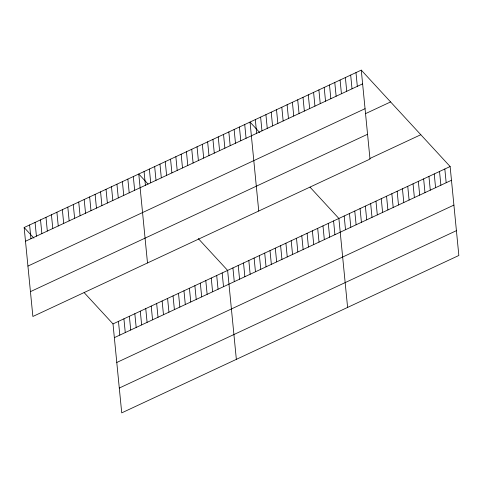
<?xml version="1.0" encoding="UTF-8"?>
<svg xmlns="http://www.w3.org/2000/svg" width="483" height="483" viewBox="0 0 483 483"><rect width="100%" height="100%" fill="white"/><g stroke="black" fill="none" stroke-linecap="round" stroke-linejoin="round"><path stroke-width="0.72" d="M361.272 70.126L369.996 159.082L32.874 316.474L24.15 227.517L361.272 70.126L450.126 166.526L458.85 255.483L121.728 412.874L113.004 323.918L84.151 292.607M25.496 241.252L362.618 83.867M27.929 266.079L365.057 108.687M365.432 113.686L390.596 101.937M30.441 291.647L367.563 134.262M369.815 158.521L420.808 134.715M113.004 323.918L450.126 166.526M114.35 337.653L451.472 180.268M116.783 362.479L453.911 205.088M119.295 388.048L456.417 230.663M259.8 132.668L250.025 122.066L258.743 211.023M310.02 187.162L338.879 218.467L347.597 307.423M148.082 184.101L138.772 174.007L147.496 262.957M198.302 238.596L227.626 270.408L236.35 359.358M24.15 227.517L33.925 238.119M444.831 169.002L446.177 182.737M439.53 171.477L440.882 185.212M434.235 173.946L435.581 187.688M428.94 176.422L430.287 190.157M423.639 178.897L424.986 192.632M418.344 181.367L419.691 195.108M413.043 183.842L414.39 197.577M407.749 186.317L409.095 200.053M402.448 188.787L403.794 202.528M397.153 191.262L398.499 204.997M391.852 193.737L393.198 207.473M386.557 196.207L387.903 209.948M381.256 198.682L382.602 212.417M375.961 201.151L377.308 214.893M370.66 203.627L372.013 217.368M355.977 72.601L357.323 86.336M365.365 206.102L366.712 219.837M350.676 75.076L352.022 88.812M360.07 208.571L361.417 222.313M345.381 77.546L346.728 91.287M354.77 211.047L356.116 224.782M340.08 80.021L341.433 93.756M349.475 213.522L350.821 227.258M334.785 82.496L336.132 96.232M344.174 215.992L345.52 229.733M329.491 84.966L330.837 98.707M324.19 87.441L325.536 101.176M333.578 220.942L334.924 234.678M318.895 89.91L320.241 103.652M328.283 223.412L329.629 237.153M313.594 92.386L314.94 106.127M322.982 225.887L324.328 239.622M308.299 94.861L309.645 108.597M317.687 228.362L319.034 242.098M302.998 97.331L304.344 111.072M312.386 230.832L313.739 244.573M297.703 99.806L299.049 113.541M307.091 233.307L308.438 247.042M292.402 102.281L293.749 116.017M301.79 235.782L303.143 249.518M287.107 104.751L288.454 118.492M296.496 238.252L297.842 251.993M281.806 107.226L283.159 120.961M291.201 240.727L292.547 254.463M276.511 109.701L277.858 123.437M285.9 243.203L287.246 256.938M271.217 112.171L272.563 125.912M280.605 245.672L281.951 259.413M265.916 114.646L267.262 128.381M275.304 248.147L276.65 261.883M260.621 117.121L261.967 130.857M270.009 250.617L271.355 264.358M255.32 119.591L256.666 133.332M264.708 253.092L266.055 266.833M259.413 255.567L260.76 269.303M244.724 124.542L246.07 138.277M254.112 258.037L255.459 271.778M239.429 127.011L240.776 140.752M248.817 260.512L250.164 274.247M234.128 129.486L235.475 143.222M243.517 262.987L244.869 276.723M228.833 131.962L230.18 145.697M238.222 265.457L239.568 279.198M223.532 134.431L224.879 148.172M232.927 267.932L234.273 281.667M218.238 136.906L219.584 150.642M212.937 139.376L214.289 153.117M222.168 272.955L223.514 286.691M207.642 141.851L208.988 155.592M216.71 275.503L218.056 289.239M202.347 144.326L203.693 158.062M211.252 278.051L212.598 291.786M197.046 146.796L198.392 160.537M205.794 280.599L207.141 294.334M191.751 149.271L193.097 163.006M200.336 283.147L201.683 296.882M186.45 151.747L187.796 165.482M194.878 285.695L196.225 299.43M181.155 154.216L182.502 167.957M189.421 288.242L190.767 301.978M175.854 156.691L177.201 170.427M183.963 290.79L185.309 304.531M170.559 159.167L171.906 172.902M178.505 293.338L179.851 307.079M165.258 161.636L166.605 175.377M173.047 295.886L174.393 309.627M159.964 164.111L161.31 177.847M154.663 166.587L156.015 180.322M167.589 298.434L168.935 312.175M149.368 169.056L150.714 182.797M162.125 300.981L163.477 314.723M144.067 171.531L145.419 185.267M156.667 303.529L158.019 317.271M151.209 306.083L152.556 319.818M133.314 176.555L134.66 190.29M145.751 308.631L147.098 322.366M127.856 179.102L129.203 192.838M140.293 311.179L141.64 324.914M122.398 181.65L123.745 195.386M134.835 313.727L136.182 327.462M116.94 184.198L118.287 197.933M129.378 316.274L130.724 330.01M111.482 186.746L112.829 200.481M123.92 318.822L125.266 332.558M106.025 189.294L107.371 203.029M118.462 321.37L119.808 335.105M100.567 191.842L101.913 205.577M95.109 194.389L96.455 208.125M89.651 196.937L90.997 210.679M84.193 199.485L85.539 213.226M78.729 202.033L80.081 215.774M73.271 204.581L74.623 218.322M67.813 207.129L69.16 220.87M62.355 209.676L63.702 223.418M56.897 212.224L58.244 225.966M51.44 214.778L52.786 228.513M45.982 217.326L47.328 231.061M40.524 219.874L41.87 233.609M35.066 222.421L36.412 236.157M29.608 224.969L30.954 238.705"/></g></svg>
